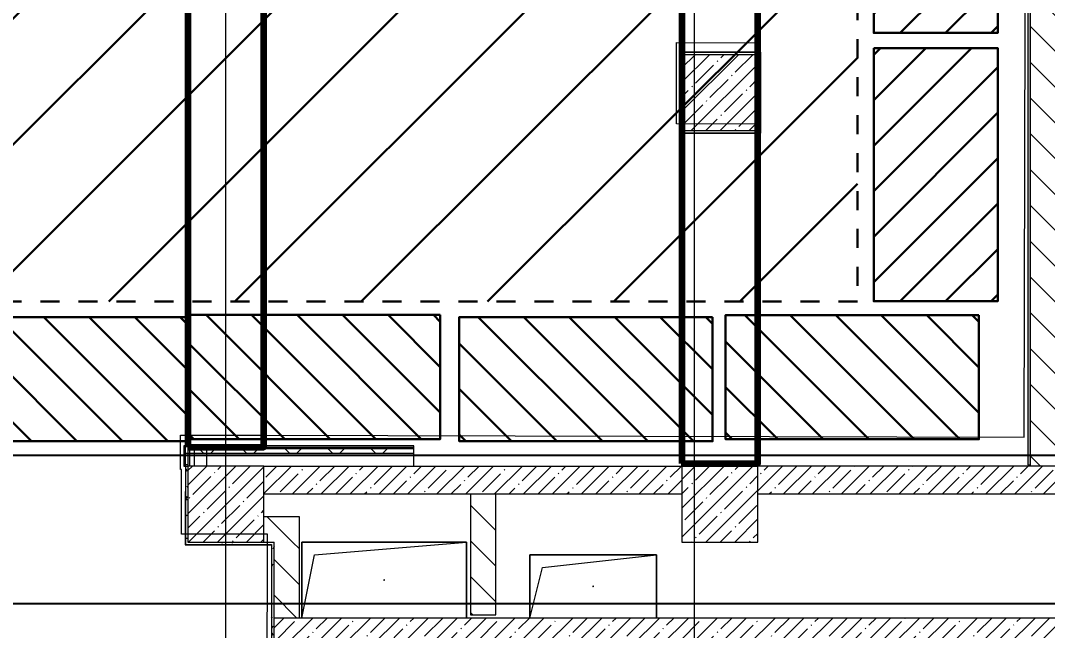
# Model space of a CAD drawing. Header units: millimetres. Extents: x -249154 to 415037, y -45458 to 354837.
# Drawn here: x 20654 to 28761, y 13765 to 18584 of the extents above; entities that cross this region are included whole.
import ezdxf

# ---------------------------------------------------------------- set-up
doc = ezdxf.new("R2010")
doc.units = ezdxf.units.MM
doc.linetypes.add('Штрих короткий', pattern=[600, 300, -300])
for name, color, linetype, lineweight in [('0) строит. леса', 20, 'Continuous', 30), ('5.5) Перег WD5', 3, 'Continuous', 60), ('839 штук откосы', 3, 'Continuous', 158), ('874 шпакл откосы', 5, 'Continuous', 158), ('A-AREA-BNDY', 7, 'Continuous', 5), ('A-FLOR', 7, 'Continuous', 9), ('A-GENM', 7, 'Continuous', 9), ('A-WALL', 7, 'Continuous', 5), ('I-WALL', 7, 'Continuous', 5), ('S-COLS', 7, 'Continuous', 9), ('S-COLS-1', 7, 'Continuous', 5), ('Оси', 7, 'Continuous', 9)]:
    doc.layers.add(name, color=color, linetype=linetype, lineweight=lineweight)
doc.layers.add('A-WALL-1', color=9, linetype='Continuous', lineweight=5, true_color=0x808080)
doc.layers.add('A-WALL-FNSH-1', color=9, linetype='Continuous', lineweight=5, true_color=0x808080)
doc.styles.add('ISOCPEUR_1', font='isocpeur.ttf', dxfattribs={"height": 350})
doc.dimstyles.new('ISO-2_0_0_9К_Средний_округл2', dxfattribs={"dimscale": 304.8, "dimtxt": 199.196235, "dimasz": 0.492126, "dimexe": 0.393701, "dimexo": 0, "dimgap": 0, "dimtad": 1, "dimdec": 0, "dimrnd": 10, "dimzin": 0, "dimdsep": 46, "dimtxsty": 'ISOCPEUR_1', "dimblk1": 'OBLIQUE', "dimblk2": 'OBLIQUE', "dimsah": 1, "dimcen": 0.09, "dimdle": 0.393701, "dimazin": 0, "dimtfac": 1, "dimtdec": 4, "dimtix": 1, "dimtmove": 0, "dimatfit": 3, "dimfxl": 1, "dimtvp": 1, "dimtolj": 1, "dimtzin": 0, "dimarcsym": 2})
pattern_1 = [(135, (64.7, -136.06), (-141.4214, -141.4214), [])]
pattern_2 = [(45, (64.7, -136.06), (-114.04925, 114.04925), []), (45, (178.75, -136.06), (-114.04925, 114.04925), [201.612, -40.322, 6.706, -33.617])]
pattern_3 = [(0, (64.7, -136.06), (243.84, 60.96), [20.117, -162.763, 20.117, -162.763, -975.36]), (0, (64.7, -136.06), (243.84, 60.96), [-365.76, 20.117, -345.643, 20.117, -162.763, -426.72]), (0, (64.7, -136.06), (243.84, 60.96), [-914.4, 20.117, -101.803, 20.117, -284.683]), (120, (156.14, -105.58), (-174.71291, 180.69163), [20.117, -162.763, 20.117, -162.763, -975.36]), (120, (156.14, -105.58), (-174.71291, 180.69163), [-365.76, 20.117, -345.643, 20.117, -162.763, -426.72]), (120, (156.14, -105.58), (-174.71291, 180.69163), [-914.4, 20.117, -101.803, 20.117, -284.683]), (240, (186.62, 16.34), (-69.12709, -241.65163), [20.117, -162.763, 20.117, -162.763, -975.36]), (240, (186.62, 16.34), (-69.12709, -241.65163), [-365.76, 20.117, -345.643, 20.117, -162.763, -426.72]), (240, (186.62, 16.34), (-69.12709, -241.65163), [-914.4, 20.117, -101.803, 20.117, -284.683])]

# ---------------------------------------------------------------- blocks, each defined once
blk = doc.blocks.new('BSC_Колонна _Прямоугольная - 600х600-V20-Объем проектирования 1 этажа')
at = {"layer": 'S-COLS-1'}
h = blk.add_hatch(dxfattribs=at)
h.set_pattern_fill('FP_30', color=256, style=0, pattern_type=2)
h.set_pattern_definition([(45, (-26110, -14900), (-114.04925, 114.04925), []), (45, (-25995.95, -14900), (-114.04925, 114.04925), [201.613, -40.323, 6.706, -33.617])])
h.paths.add_polyline_path([(300, -300), (300, 300), (-300, 300), (-300, -300)])
for p, q in [((300, 300), (-300, 300)), ((-300, 300), (-300, -300)), ((300, -300), (300, 300)), ((-300, -300), (300, -300))]:
    blk.add_line(p, q, dxfattribs=at)
blk = doc.blocks.new('BSC_Колонна _Прямоугольная - 600х600-V142-Объем проектирования 1 этажа')
at = {"layer": 'S-COLS-1'}
h = blk.add_hatch(dxfattribs=at)
h.set_pattern_fill('FP_144', color=256, style=0, pattern_type=2)
h.set_pattern_definition([(45, (-22210, -14900), (-114.0493, 114.0493), []), (45, (-22095.95, -14900), (-114.0493, 114.0493), [201.613, -40.323, 6.706, -33.617])])
h.paths.add_polyline_path([(160.9, -300), (300, -300), (300, 300), (-300, 300), (-300, -300)])
for p, q in [((300, 300), (-300, 300)), ((-300, 300), (-300, -300)), ((300, -300), (300, 300)), ((-300, -300), (300, -300))]:
    blk.add_line(p, q, dxfattribs=at)
blk = doc.blocks.new('BSC_Колонна _Прямоугольная - 600х600-V143-Объем проектирования 1 этажа')
at = {"layer": 'S-COLS-1'}
h = blk.add_hatch(dxfattribs=at)
h.set_pattern_fill('FP_146', color=256, style=0, pattern_type=2)
h.set_pattern_definition([(45, (-26110, -18150), (-114.04925, 114.04925), []), (45, (-25995.95, -18150), (-114.04925, 114.04925), [201.613, -40.323, 6.706, -33.617])])
h.paths.add_polyline_path([(280, -300), (300, -300), (300, 300), (-300, 300), (-300, -300), (76.5, -300)])
for p, q in [((300, 300), (-300, 300)), ((-300, 300), (-300, -300)), ((300, -300), (300, 300)), ((-300, -300), (300, -300))]:
    blk.add_line(p, q, dxfattribs=at)
blk = doc.blocks.new('GM_Отверстие прямоугольное _в плите_ - Отверстие-21955708-Объем проектирования 1 этажа')
at = {"layer": 'A-GENM'}
for p, q in [((-500, -250), (-500, 250)), ((-500, 250), (500, 250)), ((500, 250), (-500, 250)), ((-500, 250), (-500, -250)), ((-400, 150), (500, 250)), ((500, 250), (500, -250)), ((500, -250), (500, 250)), ((-500, -250), (-400, 150))]:
    blk.add_line(p, q, dxfattribs=at)
for start, end in [(360, 180), (180, 360)]:
    blk.add_arc((0, 0), 2.5, start, end, dxfattribs=at)
blk = doc.blocks.new('GM_Отверстие прямоугольное _в плите_ - Отверстие-21989797-Объем проектирования 1 этажа')
at = {"layer": 'A-GENM'}
for p, q in [((-650, -300), (-650, 300)), ((-650, 300), (650, 300)), ((650, 300), (-650, 300)), ((-650, 300), (-650, -300)), ((-550, 200), (650, 300)), ((650, 300), (650, -300)), ((650, -300), (650, 300)), ((-650, -300), (-550, 200))]:
    blk.add_line(p, q, dxfattribs=at)
for start, end in [(360, 180), (180, 360)]:
    blk.add_arc((0, 0), 2.5, start, end, dxfattribs=at)
blk = doc.blocks.new('_Oblique')
at = {"color": 0, "linetype": 'ByBlock', "lineweight": -2}
blk.add_line((-0.5, -0.5), (0.5, 0.5), dxfattribs=at)
blk = doc.blocks.new('*D2058')
at = {"layer": '5.5) Перег WD5', "color": 0, "lineweight": -2, "transparency": 16777216}
for p, q in [((529.7, 14268.9), (529.7, 13858.4)), ((154.7, 13956.5), (154.7, 14098.4)), ((34.7, 13978.4), (529.7, 13978.4)), ((529.7, 13978.4), (53078.3, 13978.4))]:
    blk.add_line(p, q, dxfattribs=at)
at = {"layer": 'Defpoints', "color": 0, "transparency": 16777216}
for p in [(529.7, 14268.9), (154.7, 13956.5), (529.7, 13978.4)]:
    blk.add_point(p, dxfattribs=at)
at = {"layer": '5.5) Перег WD5', "color": 0, "lineweight": -2, "transparency": 16777216, "xscale": 304.8, "yscale": 304.8, "zscale": 304.8, "rotation": 180}
blk.add_blockref('_Oblique', (154.7, 13978.4), dxfattribs=at)
at = {"layer": '5.5) Перег WD5', "color": 0, "lineweight": -2, "transparency": 16777216, "xscale": 304.8, "yscale": 304.8, "zscale": 304.8}
blk.add_blockref('_Oblique', (529.7, 13978.4), dxfattribs=at)
at = {"layer": '5.5) Перег WD5', "color": 0, "lineweight": 25, "transparency": 16777216, "insert": (52518.3, 14445.1), "char_height": 350, "width": 455.087, "attachment_point": 1, "line_spacing_factor": 1.149209, "style": 'ISOCPEUR_1'}
blk.add_mtext('\\A1;380', dxfattribs=at)
blk = doc.blocks.new('*D2046')
at = {"layer": '5.5) Перег WD5', "color": 0, "lineweight": -2, "transparency": 16777216}
for p, q in [((6824.7, 15127.8), (6824.7, 15269.6)), ((7162.2, 14838.9), (7162.2, 15269.6)), ((6704.7, 15149.6), (7162.2, 15149.6)), ((7162.2, 15149.6), (62460.5, 15149.6))]:
    blk.add_line(p, q, dxfattribs=at)
at = {"layer": 'Defpoints', "color": 0, "transparency": 16777216}
for p in [(6824.7, 15127.8), (7162.2, 15149.6), (7162.2, 14838.9)]:
    blk.add_point(p, dxfattribs=at)
at = {"layer": '5.5) Перег WD5', "color": 0, "lineweight": -2, "transparency": 16777216, "xscale": 304.8, "yscale": 304.8, "zscale": 304.8, "rotation": 180}
blk.add_blockref('_Oblique', (6824.7, 15149.6), dxfattribs=at)
at = {"layer": '5.5) Перег WD5', "color": 0, "lineweight": -2, "transparency": 16777216, "xscale": 304.8, "yscale": 304.8, "zscale": 304.8}
blk.add_blockref('_Oblique', (7162.2, 15149.6), dxfattribs=at)
at = {"layer": '5.5) Перег WD5', "color": 0, "lineweight": 25, "transparency": 16777216, "insert": (61871.5, 15616.3), "char_height": 350, "width": 478.071, "attachment_point": 1, "line_spacing_factor": 1.149209, "style": 'ISOCPEUR_1'}
blk.add_mtext('\\A1;340', dxfattribs=at)

msp = doc.modelspace()

# ---------------------------------------------------------------- hatches: boundary and pattern name
at = {"layer": '0) строит. леса', "linetype": 'Штрих короткий', "ltscale": 0.5}
h = msp.add_hatch(dxfattribs=at)
h.set_pattern_fill('ANSI31', color=256, scale=222)
h.paths.add_polyline_path([(15679.9, 25037.1), (27261.3, 25037.1), (27261.3, 16365.4), (15679.9, 16365.4)])
at = {"layer": '0) строит. леса'}
h = msp.add_hatch(dxfattribs=at)
h.set_pattern_fill('ANSI31', color=256, scale=80)
h.set_pattern_definition([(45, (31588.7, 164364.9), (-179.60512, 179.60512), [])])
h.paths.add_polyline_path([(27389, 20485.8), (27389, 18485.8), (28369, 18485.8), (28369, 20485.8)])
h = msp.add_hatch(dxfattribs=at)
h.set_pattern_fill('ANSI31', color=256, scale=80)
h.set_pattern_definition([(45, (31588.7, 162245.5), (-179.60512, 179.60512), [])])
h.paths.add_polyline_path([(27389, 18366.4), (27389, 16366.4), (28369, 16366.4), (28369, 18366.4)])
h = msp.add_hatch(dxfattribs=at)
h.set_pattern_fill('ANSI31', color=256, scale=80, angle=-90)
h.set_pattern_definition([(315, (165846.67, 12041.19), (179.60512, 179.60512), [])])
h.paths.add_polyline_path([(21967.6, 16240.9), (19967.6, 16240.9), (19967.6, 15260.9), (21967.6, 15260.9)])
h = msp.add_hatch(dxfattribs=at)
h.set_pattern_fill('ANSI31', color=256, scale=80, angle=-90)
h.set_pattern_definition([(315, (167846.67, 12058.18), (179.60512, 179.60512), [])])
h.paths.add_polyline_path([(23967.6, 16257.9), (21967.6, 16257.9), (21967.6, 15277.9), (23967.6, 15277.9)])
h = msp.add_hatch(dxfattribs=at)
h.set_pattern_fill('ANSI31', color=256, scale=80, angle=-90)
h.set_pattern_definition([(315, (169995.82, 12041.19), (179.60512, 179.60512), [])])
h.paths.add_polyline_path([(26116.7, 16240.9), (24116.7, 16240.9), (24116.7, 15260.9), (26116.7, 15260.9)])
h = msp.add_hatch(dxfattribs=at)
h.set_pattern_fill('ANSI31', color=256, scale=80, angle=-90)
h.set_pattern_definition([(315, (172098.88, 12056.68), (179.60512, 179.60512), [])])
h.paths.add_polyline_path([(28219.8, 16256.4), (26219.8, 16256.4), (26219.8, 15276.4), (28219.8, 15276.4)])
at = {"layer": 'I-WALL'}
h = msp.add_hatch(dxfattribs=at)
h.set_pattern_fill('FP_191', color=256, style=0, pattern_type=2)
h.set_pattern_definition(pattern_3)
h.paths.add_polyline_path([(28624.7, 15073.9), (28624.7, 26353.9), (28604.7, 26353.9), (28604.7, 15073.9)])
h = msp.add_hatch(dxfattribs=at)
h.set_pattern_fill('FP_23', color=256, style=0, pattern_type=2)
h.set_pattern_definition(pattern_1)
h.paths.add_polyline_path([(28824.7, 15063.9), (28824.7, 26363.9), (28624.7, 26363.9), (28624.8, 15063.9)])
h = msp.add_hatch(dxfattribs=at)
h.set_pattern_fill('FP_191', color=256, style=0, pattern_type=2)
h.set_pattern_definition(pattern_3)
h.paths.add_polyline_path([(26454.7, 18313.9), (26484.7, 18313.9), (26484.7, 18333.9), (26454.7, 18333)])
h = msp.add_hatch(dxfattribs=at)
h.set_pattern_fill('FP_191', color=256, style=0, pattern_type=2)
h.set_pattern_definition(pattern_3)
h.paths.add_polyline_path([(21974.7, 15073.9), (21974.7, 15224.9), (21954.7, 15223.8), (21954.7, 15073.9), (21973.4, 15073.9)])
h = msp.add_hatch(dxfattribs=at)
h.set_pattern_fill('FP_196', color=256, style=0, pattern_type=2)
h.set_pattern_definition([(0, (64.7, -136.06), (812.8, 203.2), [67.056, -542.544, 67.056, -542.544, -3251.2]), (0, (64.7, -136.06), (812.8, 203.2), [-1219.2, 67.056, -1152.144, 67.056, -542.544, -1422.4]), (0, (64.7, -136.06), (812.8, 203.2), [-3048, 67.056, -339.344, 67.056, -948.944]), (120, (369.5, -34.46), (-582.3764, 602.3054), [67.056, -542.544, 67.056, -542.544, -3251.2]), (120, (369.5, -34.46), (-582.3764, 602.3054), [-1219.2, 67.056, -1152.144, 67.056, -542.544, -1422.4]), (120, (369.5, -34.46), (-582.3764, 602.3054), [-3048, 67.056, -339.344, 67.056, -948.944]), (240, (471.1, 371.94), (-230.4236, -805.5054), [67.056, -542.544, 67.056, -542.544, -3251.2]), (240, (471.1, 371.94), (-230.4236, -805.5054), [-1219.2, 67.056, -1152.144, 67.056, -542.544, -1422.4]), (240, (471.1, 371.94), (-230.4236, -805.5054), [-3048, 67.056, -339.344, 67.056, -948.944])])
h.paths.add_polyline_path([(22269.7, 15200.9), (23754.7, 15200.9), (23754.7, 15213.9), (21974.7, 15213.9), (21974.7, 15200.9), (22198.1, 15200.9)])
h = msp.add_hatch(dxfattribs=at)
h.set_pattern_fill('FP_197', color=256, style=0, pattern_type=2)
h.set_pattern_definition([(135, (64.7, -136.06), (-169.7056, -169.7056), []), (225, (64.7, -136.06), (169.7056, -169.7056), [])])
h.paths.add_polyline_path([(22269.7, 15163.9), (23754.7, 15163.9), (23754.7, 15200.9), (21974.7, 15200.9), (21974.7, 15163.9), (22224.6, 15163.9)])
h = msp.add_hatch(dxfattribs=at)
h.set_pattern_fill('FP_191', color=256, style=0, pattern_type=2)
h.set_pattern_definition(pattern_3)
h.paths.add_polyline_path([(21954.7, 14443.9), (21974.7, 14443.9), (21974.7, 15073.9), (21954.7, 15073.9), (21954.7, 14463.9)])
h = msp.add_hatch(dxfattribs=at)
h.set_pattern_fill('FP_1', color=256, style=0, pattern_type=2)
h.set_pattern_definition(pattern_2)
h.paths.add_polyline_path([(30854.7, 14843.9), (33074.7, 14843.9), (33074.7, 15063.9), (30674.7, 15063.9), (30674.7, 14843.9), (30694.7, 14843.9)])
h.paths.add_polyline_path([(24503.2, 14843.9), (25874.7, 14843.9), (25874.7, 15063.9), (22574.7, 15063.9), (22574.7, 14843.9), (24498.7, 14843.9)])
h.paths.add_polyline_path([(30054.7, 14843.9), (30074.7, 14843.9), (30074.7, 15063.9), (26474.7, 15063.9), (26474.7, 14843.9), (28844.7, 14843.9)])
h = msp.add_hatch(dxfattribs=at)
h.set_pattern_fill('FP_23', color=256, style=0, pattern_type=2)
h.set_pattern_definition(pattern_1)
h.paths.add_polyline_path([(24404.7, 13888.9), (24404.7, 14843.9), (24204.7, 14843.9), (24204.7, 13888.9)])
h = msp.add_hatch(dxfattribs=at)
h.set_pattern_fill('FP_23', color=256, style=0, pattern_type=2)
h.set_pattern_definition(pattern_1)
h.paths.add_polyline_path([(22725.9, 14463.9), (22854.7, 14463.9), (22854.7, 14663.9), (22574.7, 14663.9), (22574.7, 14463.9), (22654.7, 14463.9)])
h = msp.add_hatch(dxfattribs=at)
h.set_pattern_fill('FP_191', color=256, style=0, pattern_type=2)
h.set_pattern_definition(pattern_3)
h.paths.add_polyline_path([(21974.7, 14443.9), (22634.7, 14444.9), (22654.7, 14463.9), (21974.7, 14463.9)])
h.paths.add_polyline_path([(22654.7, 14443.9), (22654.7, 14463.9), (22634.7, 14443.9)])
h = msp.add_hatch(dxfattribs=at)
h.set_pattern_fill('FP_191', color=256, style=0, pattern_type=2)
h.set_pattern_definition(pattern_3)
h.paths.add_polyline_path([(22654.7, 11963.9), (22654.7, 12033.9), (22646.7, 12033.9), (22646.7, 12063.9), (22634.7, 12063.9), (22635.7, 11983.9)])
h.paths.add_polyline_path([(22634.7, 11963.9), (22654.7, 11963.9), (22634.7, 11983.9)])
h.paths.add_polyline_path([(22634.7, 13163.9), (22646.7, 13163.9), (22646.7, 13193.9), (22654.7, 13193.9), (22654.7, 14443.9), (22634.7, 14443.9), (22634.7, 13604)])
h = msp.add_hatch(dxfattribs=at)
h.set_pattern_fill('FP_23', color=256, style=0, pattern_type=2)
h.set_pattern_definition(pattern_1)
h.paths.add_polyline_path([(22854.7, 13863.9), (22854.7, 14463.9), (22654.7, 14463.9), (22654.7, 13863.9)])
h = msp.add_hatch(dxfattribs=at)
h.set_pattern_fill('FP_1', color=256, style=0, pattern_type=2)
h.set_pattern_definition(pattern_2)
h.paths.add_polyline_path([(27904.7, 13643.9), (30854.7, 13643.9), (30854.7, 13863.9), (22654.7, 13863.9), (22654.7, 13643.9), (27884.7, 13643.9)])

# ---------------------------------------------------------------- linework, layer by layer
at = {"layer": '0) строит. леса', "linetype": 'Штрих короткий', "ltscale": 0.5}
msp.add_lwpolyline([(15679.9, 25037.1), (27261.3, 25037.1), (27261.3, 16365.4), (15679.9, 16365.4)], close=True, dxfattribs=at)
at = {"layer": '0) строит. леса'}
for points in [[(27389, 20485.8), (27389, 18485.8), (28369, 18485.8), (28369, 20485.8)], [(27389, 18366.4), (27389, 16366.4), (28369, 16366.4), (28369, 18366.4)], [(21967.6, 16240.9), (19967.6, 16240.9), (19967.6, 15260.9), (21967.6, 15260.9)], [(23967.6, 16257.9), (21967.6, 16257.9), (21967.6, 15277.9), (23967.6, 15277.9)], [(26116.7, 16240.9), (24116.7, 16240.9), (24116.7, 15260.9), (26116.7, 15260.9)], [(28219.8, 16256.4), (26219.8, 16256.4), (26219.8, 15276.4), (28219.8, 15276.4)]]:
    msp.add_lwpolyline(points, close=True, dxfattribs=at)
at = {"layer": '839 штук откосы', "ltscale": 0.5}
for points in [[(21974.7, 15213.9), (22574.7, 15213.9), (22574.7, 26282.9), (21974.7, 26282.9)], [(25874.7, 15083.9), (26474.7, 15083.9), (26474.7, 26152.9), (25874.7, 26152.9)]]:
    msp.add_lwpolyline(points, close=True, dxfattribs=at)
at = {"layer": '874 шпакл откосы', "ltscale": 0.5}
for points in [[(21974.7, 15213.9), (22574.7, 15213.9), (22574.7, 26282.9), (21974.7, 26282.9)], [(25874.7, 15083.9), (26474.7, 15083.9), (26474.7, 26152.9), (25874.7, 26152.9)]]:
    msp.add_lwpolyline(points, close=True, dxfattribs=at)
at = {"layer": 'A-AREA-BNDY', "flags": 128}
msp.add_lwpolyline([(20260.4, 12072.9), (22598.4, 12067.5), (22604.1, 14525.5), (21924.1, 14527), (21925.3, 15038), (21915.3, 15038.1), (21916, 15309.1), (22175, 15308.5), (22547, 15307.6), (28577, 15293.4), (28602.7, 26272.4), (21941.7, 26288), (21942.9, 26797), (20284.9, 26800.9)], dxfattribs=at)
msp.add_lwpolyline([(25833.3, 18409.9), (26475.3, 18408.4), (26474.9, 18244.4), (26474.1, 17930.4), (26473.8, 17766.4), (25831.8, 17767.9)], close=True, dxfattribs=at)
at = {"layer": 'A-FLOR'}
for p, q in [((21954.7, 15224.9), (21954.7, 26203.9)), ((26474.7, 20363.9), (26474.7, 18333.6)), ((26474.7, 17693.9), (26474.7, 15063.9)), ((25874.7, 15063.9), (25874.7, 15083.9)), ((21954.7, 15063.9), (21954.7, 14443.9)), ((21954.7, 14443.9), (22633.7, 14443.9)), ((22634.7, 14443.9), (22634.7, 11984.9))]:
    msp.add_line(p, q, dxfattribs=at)
at = {"layer": 'A-WALL'}
for p, q in [((23759.7, 15200.9), (21974.7, 15200.9)), ((23759.7, 15163.9), (21974.7, 15163.9)), ((21987.7, 15200.9), (21987.7, 15063.9)), ((22024.7, 15200.9), (22024.7, 15063.9)), ((22633.7, 14443.9), (22634.7, 14443.9))]:
    msp.add_line(p, q, dxfattribs=at)
at = {"layer": 'A-WALL-1'}
for p, q in [((28604.7, 26353.9), (28604.7, 15073.9)), ((28624.7, 26363.9), (28624.7, 15063.9)), ((25854.7, 18333.9), (25854.7, 17693.9)), ((26484.7, 18313.9), (26484.7, 18333.9)), ((26474.7, 18313.9), (26484.7, 18313.9)), ((26484.7, 17713.9), (26474.7, 17713.9)), ((26484.7, 17693.9), (26484.7, 17713.9)), ((21974.7, 15224.9), (21954.7, 15224.9)), ((21954.7, 15224.9), (21954.7, 15213.9)), ((21974.7, 15224.9), (21974.7, 15063.9)), ((22124.7, 15200.9), (21974.7, 15200.9)), ((22124.7, 15063.9), (22124.7, 15200.9)), ((23759.7, 15063.9), (23759.7, 15213.9)), ((21974.7, 15073.9), (21954.7, 15073.9)), ((21954.7, 15063.9), (21974.7, 15063.9)), ((22574.7, 15063.9), (25874.7, 15063.9)), ((30074.7, 15063.9), (26474.7, 15063.9)), ((28604.7, 15073.9), (28624.7, 15073.9)), ((22574.7, 14843.9), (25874.7, 14843.9)), ((24204.7, 14843.9), (24204.7, 13888.9)), ((24404.7, 13888.9), (24404.7, 14843.9)), ((26474.7, 14843.9), (30074.7, 14843.9)), ((22854.7, 14663.9), (22574.7, 14663.9)), ((22854.7, 13863.9), (22854.7, 14663.9)), ((22574.7, 14463.9), (22654.7, 14463.9)), ((22654.7, 13643.9), (22654.7, 14463.9)), ((30854.7, 13863.9), (22654.7, 13863.9)), ((24204.7, 13888.9), (24404.7, 13888.9))]:
    msp.add_line(p, q, dxfattribs=at)
at = {"layer": 'A-WALL-FNSH-1'}
for p, q in [((26495.7, 18334.9), (25853.7, 18334.9)), ((25853.7, 18334.9), (25853.7, 17692.9)), ((25854.7, 18333.9), (26494.7, 18333.9)), ((26494.7, 18333.9), (26494.7, 17693.9)), ((26495.7, 17692.9), (26495.7, 18334.9)), ((25853.7, 17692.9), (26495.7, 17692.9)), ((26494.7, 17693.9), (25854.7, 17693.9)), ((21954.7, 15224.9), (21943.7, 15224.9)), ((21943.7, 15224.9), (21943.7, 15063.9)), ((21954.7, 15063.9), (21954.7, 15213.9)), ((23759.7, 15224.9), (21974.7, 15224.9)), ((21974.7, 15213.9), (23759.7, 15213.9)), ((23759.7, 15213.9), (23759.7, 15224.9)), ((21943.7, 15063.9), (21954.7, 15063.9)), ((21954.7, 14863.9), (21953.7, 14863.9)), ((21953.7, 14863.9), (21953.7, 14442.9)), ((21953.7, 14442.9), (22633.7, 14442.9)), ((22633.7, 14442.9), (22633.7, 13163.9))]:
    msp.add_line(p, q, dxfattribs=at)
at = {"layer": 'Оси'}
for points in [[(22274.7, -2042.3), (22274.7, 2957.7), (22274.7, 22262), (22274.7, 27262)], [(25974.7, -2042.3), (25974.7, 2957.7), (25974.7, 22262), (25974.7, 27262)]]:
    msp.add_lwpolyline(points, dxfattribs=at)

# ---------------------------------------------------------------- block references
at = {"layer": 'A-GENM'}
for name, p in [('GM_Отверстие прямоугольное _в плите_ - Отверстие-21989797-Объем проектирования 1 этажа', (23524.7, 14163.9)), ('GM_Отверстие прямоугольное _в плите_ - Отверстие-21955708-Объем проектирования 1 этажа', (25174.7, 14113.9))]:
    msp.add_blockref(name, p, dxfattribs=at)
at = {"layer": 'S-COLS'}
for name, p in [('BSC_Колонна _Прямоугольная - 600х600-V143-Объем проектирования 1 этажа', (26174.7, 18013.9)), ('BSC_Колонна _Прямоугольная - 600х600-V142-Объем проектирования 1 этажа', (22274.7, 14763.9)), ('BSC_Колонна _Прямоугольная - 600х600-V20-Объем проектирования 1 этажа', (26174.7, 14763.9))]:
    msp.add_blockref(name, p, dxfattribs=at)

# ---------------------------------------------------------------- dimensions: what is measured, and where the dimension line sits
at = {"layer": '5.5) Перег WD5', "color": 18, "lineweight": 25, "true_color": 0x000000}
for base, p1, p2, override, picture, middle in [((7162.2018714, 15149.6492175), (6824.7018714, 15127.7574188), (7162.2018714, 14838.9378314), {"dimasz": 1, "dimpost": '<>', "dimtxsty": 'ISOCPEUR_1', "dimfxl": 444.21054}, '*D2046', (62110.5131011, 15149.6492175)), ((529.7, 13978.4), (154.7, 13956.5), (529.7, 14268.9), {"dimasz": 1, "dimpost": '<>', "dimtxsty": 'ISOCPEUR_1', "dimfxl": 488.106003}, '*D2058', (52745.8, 13978.4))]:
    dim = msp.add_linear_dim(base=base, p1=p1, p2=p2, dimstyle='ISO-2_0_0_9К_Средний_округл2', override=override, dxfattribs=at)
    dim.commit()
    dim.dimension.update_dxf_attribs({"geometry": picture, "text_midpoint": middle, "dimtype": 160})

doc.saveas('drawing.dxf')
